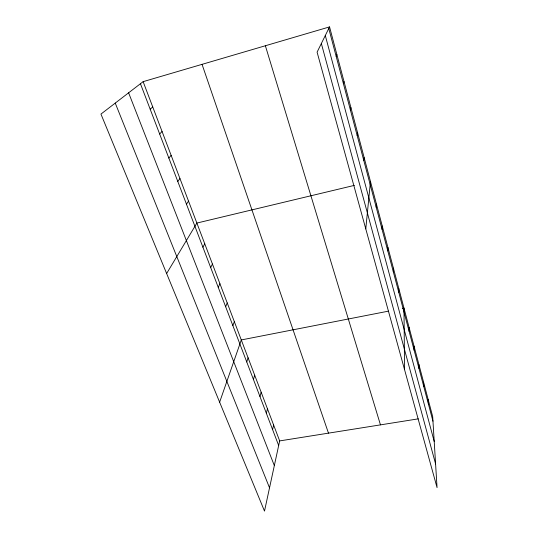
<?xml version="1.0" encoding="UTF-8"?>
<svg xmlns="http://www.w3.org/2000/svg" width="538" height="538" viewBox="0 0 538 538"><rect width="100%" height="100%" fill="white"/><g stroke="black" fill="none" stroke-linecap="round" stroke-linejoin="round"><path stroke-width="0.81" d="M398.745 292.228L398.752 288.388M393.332 271.838L393.399 268.139M387.777 250.903L387.898 247.359M382.074 229.39L382.249 226.007M376.203 207.285L376.439 204.077M365.779 228.892L370.474 181.528M363.782 160.458L364.152 157.634M357.192 135.637L357.635 133.034M143.128 81.655L279.666 440.911L264.501 511.1L100.949 114.083L143.128 81.655L329.552 26.9L432.68 416.56L437.051 487.603L317.09 52.146L329.552 26.9M350.413 110.068L350.931 107.694M272.578 429.58L273.64 425.054M266.35 413.265L267.467 408.819M259.968 396.56L261.159 392.209M343.419 83.713L344.024 81.581M253.432 379.458L254.689 375.201M246.74 361.94L248.072 357.783M219.632 402.175L241.293 339.942L388.463 311.146M336.203 56.53L336.896 54.661M232.853 325.598L234.346 321.663M225.651 306.741L227.224 302.928M218.26 287.406L219.921 283.721M210.681 267.568L212.436 264.017M202.907 247.211L204.756 243.801M166.632 273.519L196.868 223.062L354.381 185.375M186.471 204.191L188.529 201.111M177.782 181.454L179.954 178.549M168.851 158.064L171.138 155.347M159.651 133.996L162.066 131.487M150.189 109.227L152.738 106.934M402.343 308.429L403.977 308.106L404.563 369.673M279.666 440.911L418.282 418.853M115.246 103.088L269.531 487.825M128.616 92.812L274.333 465.592M140.445 83.72L278.671 445.518M202.046 64.352L328.476 433.144M265.375 45.75L380.467 424.872M321.347 43.524L435.592 463.944M325.295 35.521L434.206 441.436M328.765 28.487L432.962 421.2M428.181 399.579L428.43 404.119M423.581 382.182L423.789 386.62M418.86 364.347L419.028 368.685M414.025 346.075L414.152 350.299M409.062 327.333L409.149 331.435"/></g></svg>
